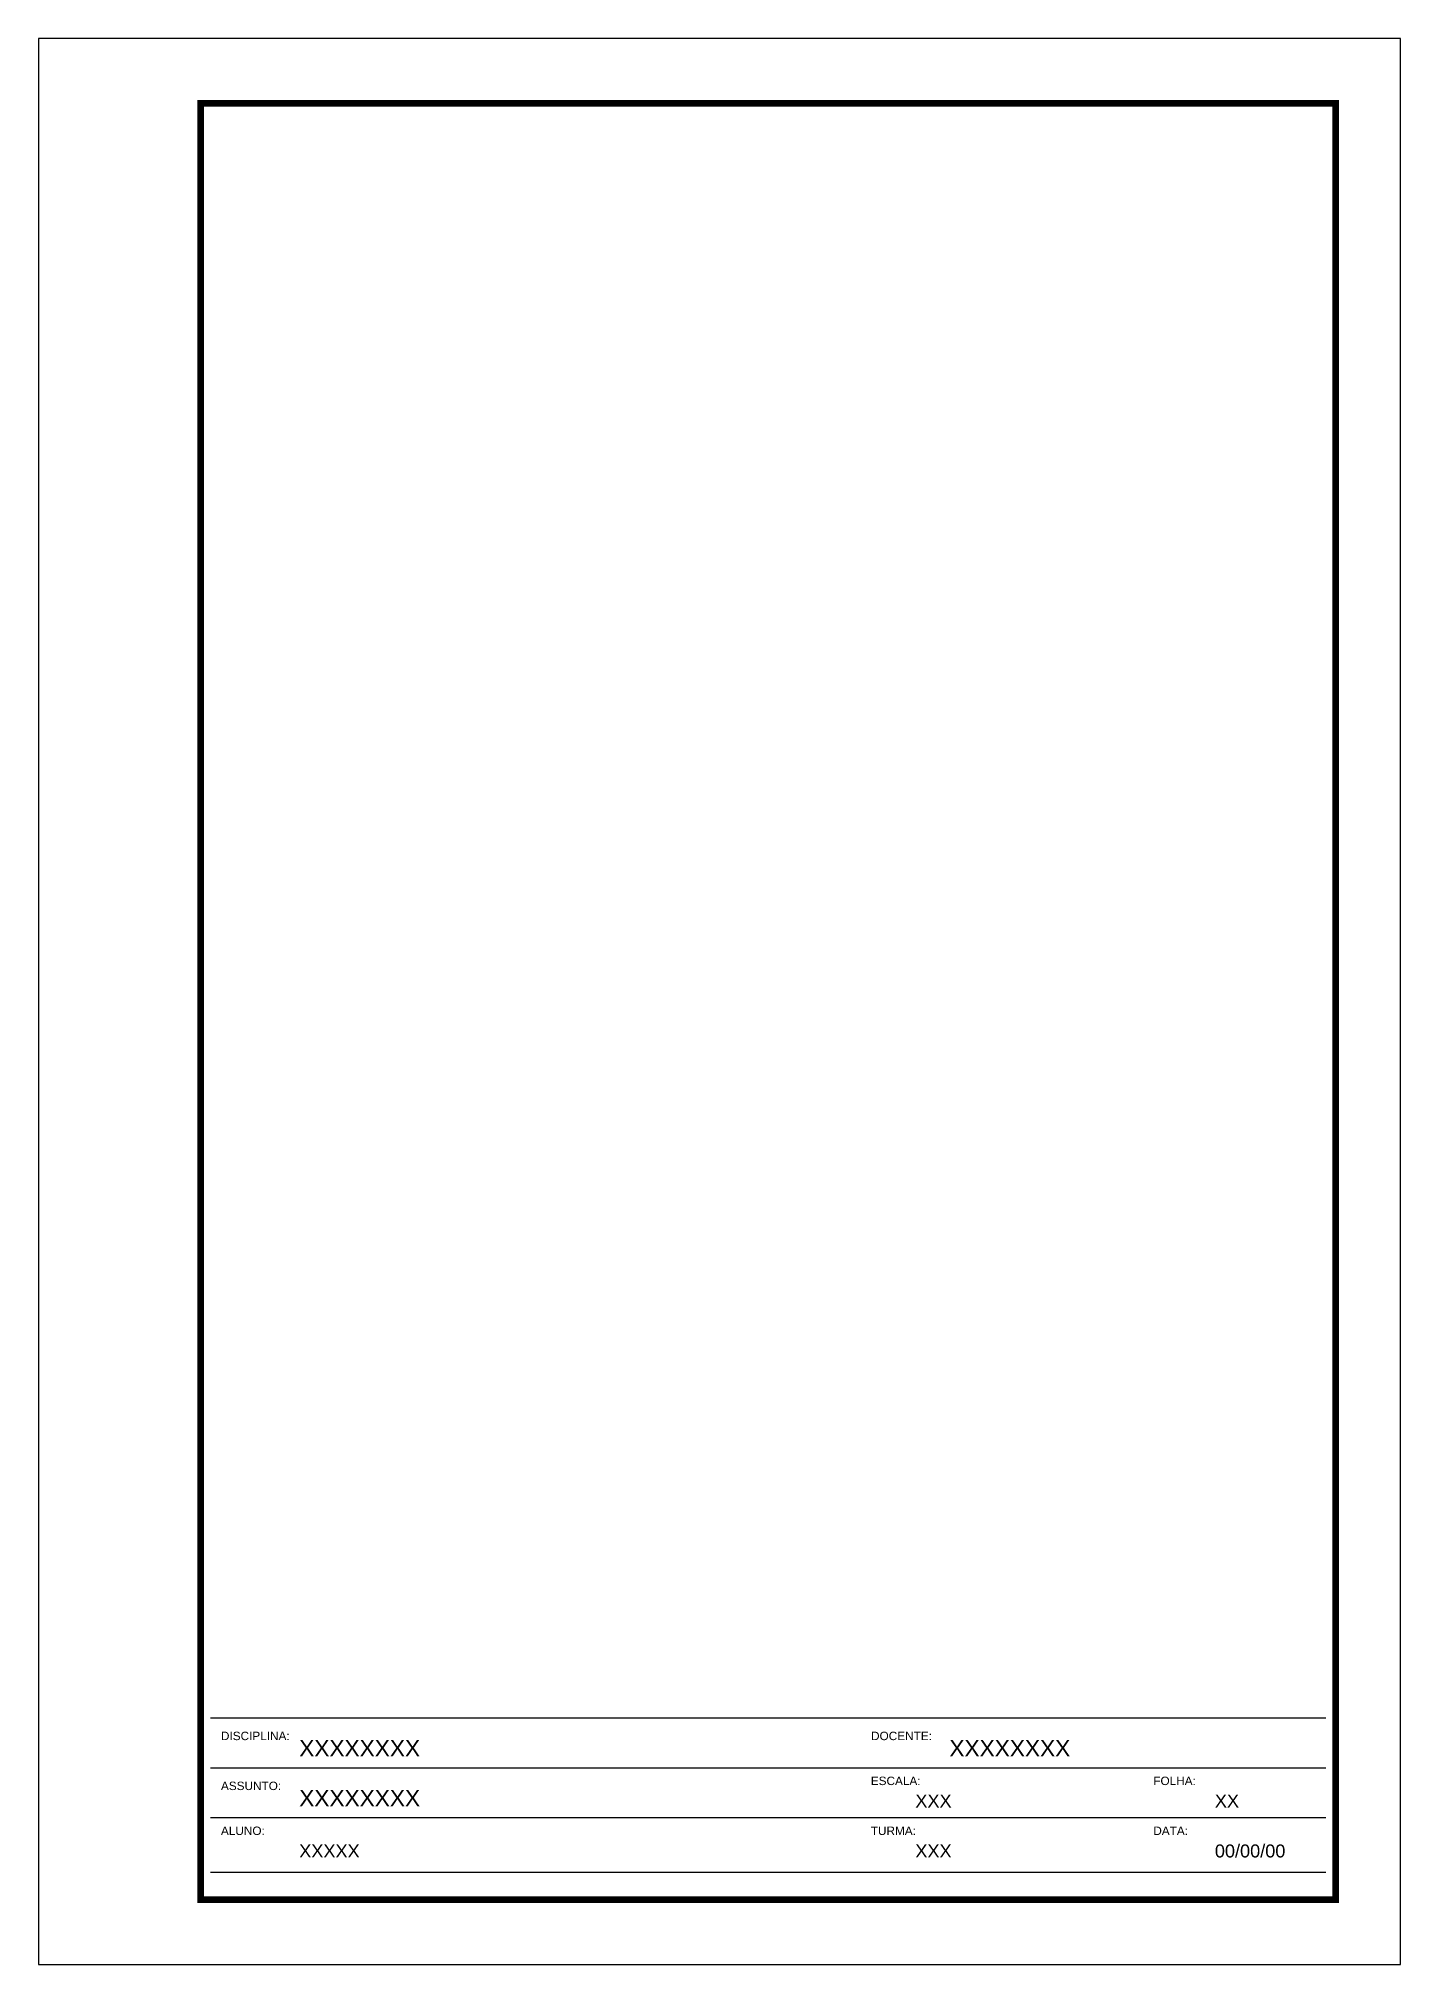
# Paper-space layout 'Folhas ABNT' of a CAD drawing. Header units: millimetres. Extents: x -20 to 190, y -7 to 290.
import ezdxf

# ---------------------------------------------------------------- set-up
doc = ezdxf.new("R2010")
doc.units = ezdxf.units.MM
doc.layers.add('ARQ-FOLHA', color=7, linetype='Continuous')
doc.styles.add('arial', font='arial.ttf')

# ---------------------------------------------------------------- blocks, each defined once
blk = doc.blocks.new('FOLHA A4')
at = {"layer": 'ARQ-FOLHA'}
for p, q in [((210, 0), (0, 0)), ((0, 0), (0, -297)), ((210, -297), (210, 0)), ((0, -297), (210, -297))]:
    blk.add_line(p, q, dxfattribs=at)
at = {"layer": 'ARQ-FOLHA', "const_width": 1}
blk.add_lwpolyline([(200, -10), (25, -10), (25, -287), (200, -287), (200, -10)], dxfattribs=at)

psp = doc.layouts.new('Folhas ABNT')

# ---------------------------------------------------------------- linework, layer by layer
at = {"layer": 'ARQ-FOLHA'}
for p, q in [((178.88, 31.01), (6.88, 31.01)), ((178.88, 23.31), (6.88, 23.31)), ((178.88, 15.61), (6.88, 15.61)), ((178.88, 7.2), (6.88, 7.2))]:
    psp.add_line(p, q, dxfattribs=at)

# ---------------------------------------------------------------- block references
psp.add_blockref('FOLHA A4', (-19.62, 290.01), dxfattribs=at)

# ---------------------------------------------------------------- texts
at = {"layer": 'ARQ-FOLHA', "style": 'arial'}
for s, height, p in [('DISCIPLINA:', 1.3, (8.51, 27.61)), ('XXXXXXXX', 2.5, (20.58, 25.11)), ('DOCENTE:', 1.3, (108.75, 27.61)), ('XXXXXXXX', 2.5, (120.83, 25.11)), ('ASSUNTO:', 1.3, (8.51, 19.91)), ('ESCALA:', 1.3, (108.71, 20.68)), ('FOLHA:', 1.3, (152.27, 20.68)), ('XXXXXXXX', 2.5, (20.58, 17.41)), ('XXX', 2, (115.58, 17.22)), ('XX', 2, (161.76, 17.22)), ('ALUNO:', 1.3, (8.51, 12.98)), ('TURMA:', 1.3, (108.71, 12.98)), ('DATA:', 1.3, (152.27, 12.98)), ('XXXXX', 2, (20.58, 9.52)), ('XXX', 2, (115.58, 9.52)), ('00/00/00', 2, (161.76, 9.52))]:
    psp.add_text(s, height=height, dxfattribs=at).set_placement(p)

doc.saveas('drawing.dxf')
